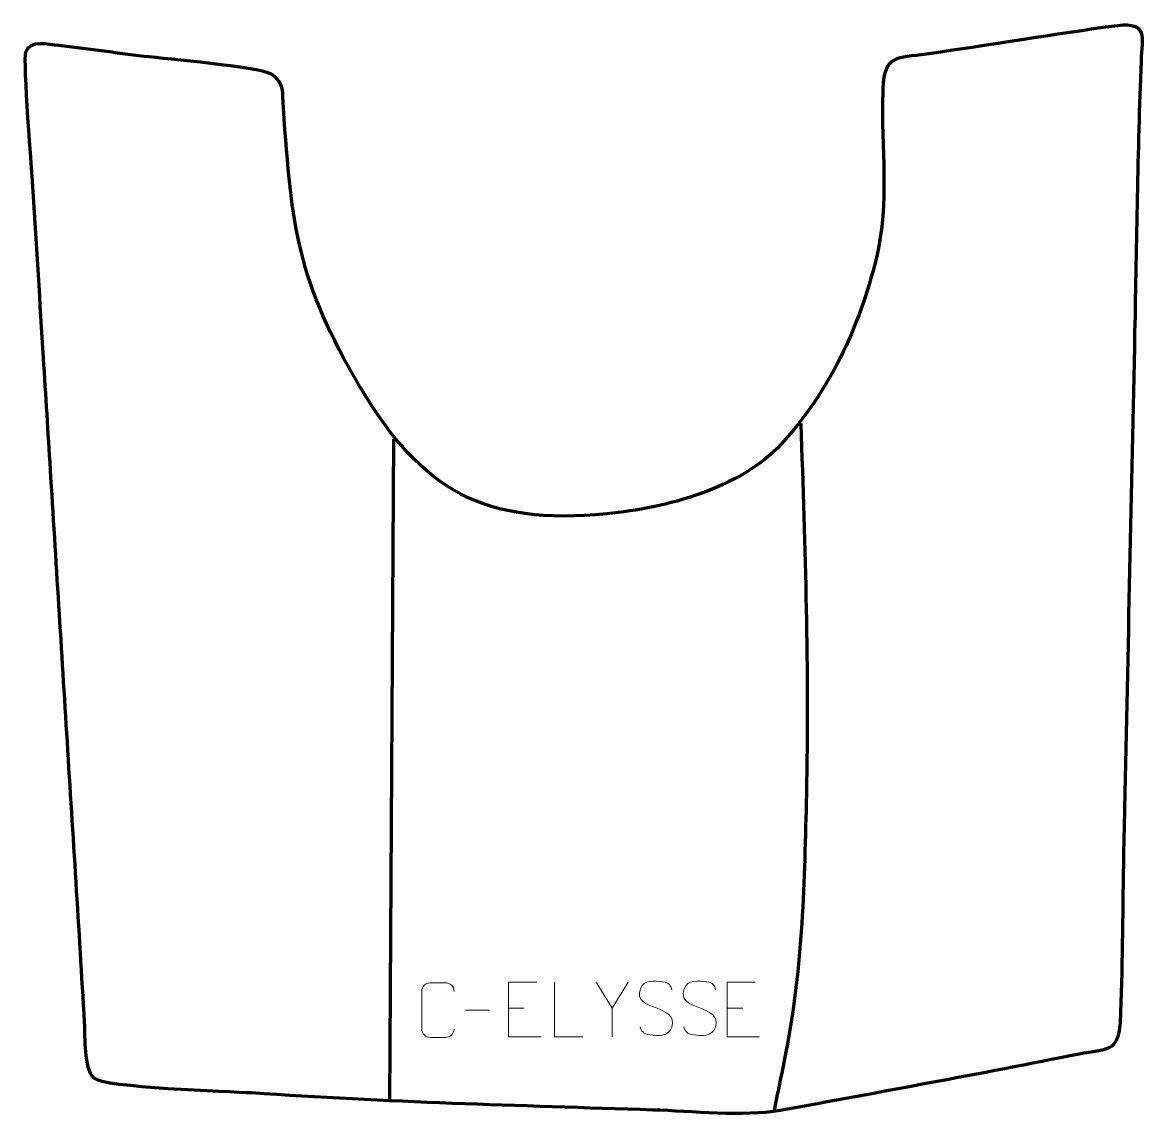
# Model space of a CAD drawing. Header units: millimetres. Extents: x -198 to 207, y -200 to 193.
import ezdxf

# ---------------------------------------------------------------- set-up
doc = ezdxf.new("R2010")
doc.units = ezdxf.units.MM
doc.header["$MEASUREMENT"] = 0
for name, color, linetype in [('layer 1', 7, 'Continuous'), ('layer 2', 7, 'Continuous'), ('layer 3', 7, 'Continuous')]:
    doc.layers.add(name, color=color, linetype=linetype)

msp = doc.modelspace()

# ---------------------------------------------------------------- linework, layer by layer
at = {"layer": 'layer 1', "color": 250, "lineweight": 9}
for points, knots in [([(-42.4635, -169.0823), (-42.5733, -170.9069), (-43.8904, -172.0689), (-45.5771, -172.0774), (-45.5771, -172.0774), (-47.4084, -172.0771), (-49.2397, -172.0771), (-51.0707, -172.0774), (-51.0707, -172.0774), (-52.5825, -172.1601), (-54.1312, -170.6802), (-54.1224, -169.096), (-54.1224, -169.096), (-54.1221, -164.5646), (-54.1221, -160.0335), (-54.1224, -155.5027), (-54.1224, -155.5027), (-54.1191, -153.8236), (-52.7474, -152.4733), (-51.057, -152.484), (-51.057, -152.484), (-49.2306, -152.484), (-47.4039, -152.484), (-45.5771, -152.484), (-45.5771, -152.484), (-44.0484, -152.4561), (-42.4844, -153.6274), (-42.4635, -155.5418)], [0, 0, 0, 0, 0.125, 0.125, 0.125, 0.125, 0.25, 0.25, 0.25, 0.25, 0.375, 0.375, 0.375, 0.375, 0.5, 0.5, 0.5, 0.5, 0.625, 0.625, 0.625, 0.625, 0.75, 0.75, 0.75, 0.75, 1, 1, 1, 1]), ([(-12.78, -152.2612), (-12.78, -152.2612), (-22.8903, -152.2612), (-22.8903, -152.2612), (-22.8903, -152.2612), (-22.8903, -152.2612), (-22.8903, -171.858), (-22.8903, -171.858), (-22.8903, -171.858), (-22.8903, -171.858), (-11.2157, -171.858), (-11.2157, -171.858)], [0, 0, 0, 0, 0.25, 0.25, 0.25, 0.25, 0.5, 0.5, 0.5, 0.5, 1, 1, 1, 1]), ([(3.7382, -171.858), (3.7382, -171.858), (-6.4311, -171.858), (-6.4311, -171.858), (-6.4311, -171.858), (-6.4311, -171.858), (-6.4311, -152.2612), (-6.4311, -152.2612)], [0, 0, 0, 0, 0.33333333, 0.33333333, 0.33333333, 0.33333333, 1, 1, 1, 1]), ([(20.1101, -152.2612), (20.1101, -152.2612), (14.3596, -161.6056), (14.3596, -161.6056), (14.3596, -161.6056), (14.3596, -161.6056), (14.3602, -171.858), (14.3602, -171.858)], [0, 0, 0, 0, 0.33333333, 0.33333333, 0.33333333, 0.33333333, 1, 1, 1, 1]), ([(30.0706, -161.469), (26.7342, -160.3143), (22.8797, -158.904), (24.4544, -154.5687), (24.4544, -154.5687), (25.6352, -151.3175), (29.7296, -151.6227), (32.5596, -152.0947), (32.5596, -152.0947), (34.8061, -152.4695), (35.4852, -153.4222), (35.7291, -155.0589)], [0, 0, 0, 0, 0.25, 0.25, 0.25, 0.25, 0.5, 0.5, 0.5, 0.5, 1, 1, 1, 1]), ([(45.7772, -161.469), (42.4408, -160.3143), (38.5863, -158.904), (40.161, -154.5687), (40.161, -154.5687), (41.3418, -151.3175), (45.4362, -151.6227), (48.2662, -152.0947), (48.2662, -152.0947), (50.5127, -152.4695), (51.1918, -153.4222), (51.4357, -155.0589)], [0, 0, 0, 0, 0.25, 0.25, 0.25, 0.25, 0.5, 0.5, 0.5, 0.5, 1, 1, 1, 1]), ([(65.753, -152.2612), (65.753, -152.2612), (55.6426, -152.2612), (55.6426, -152.2612), (55.6426, -152.2612), (55.6426, -152.2612), (55.6426, -171.858), (55.6426, -171.858), (55.6426, -171.858), (55.6426, -171.858), (67.3172, -171.858), (67.3172, -171.858)], [0, 0, 0, 0, 0.25, 0.25, 0.25, 0.25, 0.5, 0.5, 0.5, 0.5, 1, 1, 1, 1]), ([(30.0706, -161.4691), (33.2264, -162.7623), (37.1763, -164.2452), (35.7359, -168.4548), (35.7359, -168.4548), (34.5895, -171.8054), (30.733, -171.6037), (27.8067, -171.1681), (27.8067, -171.1681), (25.6471, -170.8463), (24.6883, -169.8933), (24.3914, -168.2346)], [0, 0, 0, 0, 0.25, 0.25, 0.25, 0.25, 0.5, 0.5, 0.5, 0.5, 1, 1, 1, 1]), ([(45.7772, -161.4691), (48.933, -162.7623), (52.8829, -164.2452), (51.4425, -168.4548), (51.4425, -168.4548), (50.2961, -171.8054), (46.4396, -171.6037), (43.5133, -171.1681), (43.5133, -171.1681), (41.3536, -170.8463), (40.3949, -169.8933), (40.098, -168.2346)], [0, 0, 0, 0, 0.25, 0.25, 0.25, 0.25, 0.5, 0.5, 0.5, 0.5, 1, 1, 1, 1])]:
    msp.add_open_spline(points, degree=3, knots=knots, dxfattribs=at)
for points in [[(14.3596, -161.6056), (14.3596, -161.6056), (8.6103, -152.2612), (8.6103, -152.2612)], [(-22.8903, -161.5906), (-22.8903, -161.5906), (-17.2609, -161.5906), (-17.2609, -161.5906)], [(55.6426, -161.5906), (55.6426, -161.5906), (61.272, -161.5906), (61.272, -161.5906)], [(-38.385, -162.2822), (-38.385, -162.2822), (-29.7483, -162.2822), (-29.7483, -162.2822)]]:
    msp.add_open_spline(points, degree=3, dxfattribs=at)
at = {"layer": 'layer 2', "color": 242, "lineweight": 200}
msp.add_open_spline([(198.5488, -89.6719), (198.4072, -96.3355), (198.2656, -102.9993), (198.124, -109.6629), (198.124, -109.6629), (197.7607, -128.6338), (197.8635, -147.7663), (196.9826, -166.7065), (196.9826, -166.7065), (195.9813, -177.7903), (192.0878, -175.9268), (182.1715, -177.9397), (182.1715, -177.9397), (146.4576, -185.1472), (110.5485, -191.6214), (74.7195, -198.2495), (74.7195, -198.2495), (61.7639, -200.4893), (42.5798, -198.5019), (28.9256, -198.0472), (28.9256, -198.0472), (-19.3639, -196.464), (-66.9855, -195.2923), (-115.2368, -191.9197), (-115.2368, -191.9197), (-123.3939, -191.4739), (-168.4491, -190.0846), (-172.0088, -186.6005), (-172.0088, -186.6005), (-175.7072, -182.981), (-175.076, -171.9357), (-175.3778, -166.7304), (-175.3778, -166.7304), (-177.3282, -133.0938), (-179.4976, -99.465), (-181.5729, -65.8354), (-181.5729, -65.8354), (-183.5962, -33.2276), (-185.6195, -0.6198), (-187.6429, 31.988), (-187.6429, 31.988), (-188.4687, 45.2973), (-189.2947, 58.6068), (-190.1205, 71.916), (-190.1205, 71.916), (-191.3593, 91.88), (-192.598, 111.844), (-193.8368, 131.8079), (-193.8368, 131.8079), (-194.2819, 138.7131), (-197.5596, 178.8494), (-196.4558, 181.9241), (-196.4558, 181.9241), (-194.8523, 186.391), (-188.3012, 184.6928), (-184.5376, 184.2713), (-184.5376, 184.2713), (-174.2764, 183.1218), (-164.077, 181.6341), (-153.8312, 180.3872), (-153.8312, 180.3872), (-145.4876, 179.4181), (-113.6691, 176.7106), (-108.0752, 174.0288), (-108.0752, 174.0288), (-103.1961, 170.7542), (-104.2407, 167.4722), (-103.8407, 161.9935), (-103.8407, 161.9935), (-100.6948, 118.6031), (-98.9249, 99.9287), (-76.1871, 61.543), (-76.1871, 61.543), (-53.8226, 23.9653), (-31.6722, 11.8705), (12.4038, 16.0431), (12.4038, 16.0431), (33.7701, 18.1515), (60.0811, 24.9741), (75.1848, 41.1721), (75.1848, 41.1721), (92.3141, 59.9753), (103.1355, 83.0269), (109.1374, 107.5811), (109.1374, 107.5811), (114.2215, 128.6815), (110.8024, 146.8187), (111.5367, 167.8554), (111.5367, 167.8554), (111.5367, 167.8554), (111.5737, 168.9161), (111.5737, 168.9161), (111.5737, 168.9161), (112.0401, 180.9961), (116.6431, 179.7478), (127.273, 181.2389), (127.273, 181.2389), (150.1816, 184.4526), (172.9735, 188.3621), (195.9112, 191.4263), (195.9112, 191.4263), (207.0306, 192.5662), (204.8143, 187.57), (204.463, 178.5644), (204.463, 178.5644), (203.2044, 146.3047), (202.8691, 113.5739), (202.1822, 81.2543), (202.1822, 81.2543), (200.971, 24.2788), (199.7599, -32.6965), (198.5488, -89.6719)], degree=3, knots=[0, 0, 0, 0, 0.03448276, 0.03448276, 0.03448276, 0.03448276, 0.06896552, 0.06896552, 0.06896552, 0.06896552, 0.10344828, 0.10344828, 0.10344828, 0.10344828, 0.13793103, 0.13793103, 0.13793103, 0.13793103, 0.17241379, 0.17241379, 0.17241379, 0.17241379, 0.20689655, 0.20689655, 0.20689655, 0.20689655, 0.24137931, 0.24137931, 0.24137931, 0.24137931, 0.27586207, 0.27586207, 0.27586207, 0.27586207, 0.31034483, 0.31034483, 0.31034483, 0.31034483, 0.34482759, 0.34482759, 0.34482759, 0.34482759, 0.37931034, 0.37931034, 0.37931034, 0.37931034, 0.4137931, 0.4137931, 0.4137931, 0.4137931, 0.44827586, 0.44827586, 0.44827586, 0.44827586, 0.48275862, 0.48275862, 0.48275862, 0.48275862, 0.51724138, 0.51724138, 0.51724138, 0.51724138, 0.55172414, 0.55172414, 0.55172414, 0.55172414, 0.5862069, 0.5862069, 0.5862069, 0.5862069, 0.62068966, 0.62068966, 0.62068966, 0.62068966, 0.65517241, 0.65517241, 0.65517241, 0.65517241, 0.68965517, 0.68965517, 0.68965517, 0.68965517, 0.72413793, 0.72413793, 0.72413793, 0.72413793, 0.75862069, 0.75862069, 0.75862069, 0.75862069, 0.79310345, 0.79310345, 0.79310345, 0.79310345, 0.82758621, 0.82758621, 0.82758621, 0.82758621, 0.86206897, 0.86206897, 0.86206897, 0.86206897, 0.89655172, 0.89655172, 0.89655172, 0.89655172, 0.93103448, 0.93103448, 0.93103448, 0.93103448, 1, 1, 1, 1], dxfattribs=at)
at = {"layer": 'layer 3', "color": 142, "lineweight": 200}
msp.add_open_spline([(82.0724, 48.454), (83.6762, 3.6634), (85.0671, -39.8764), (84.0948, -84.7471), (84.0948, -84.7471), (83.4242, -115.6877), (82.7594, -146.8081), (76.7801, -177.2524), (76.7801, -177.2524), (75.4402, -184.0746), (73.9668, -190.8699), (72.6342, -197.6935), (72.6342, -197.6935), (72.6342, -197.6935), (72.4445, -198.6651), (72.4445, -198.6651)], degree=3, knots=[0, 0, 0, 0, 0.2, 0.2, 0.2, 0.2, 0.4, 0.4, 0.4, 0.4, 0.6, 0.6, 0.6, 0.6, 1, 1, 1, 1], dxfattribs=at)
msp.add_open_spline([(-64.229, 42.8989), (-64.229, 42.8989), (-65.6388, -194.8964), (-65.6388, -194.8964)], degree=3, dxfattribs=at)

doc.saveas('drawing.dxf')
